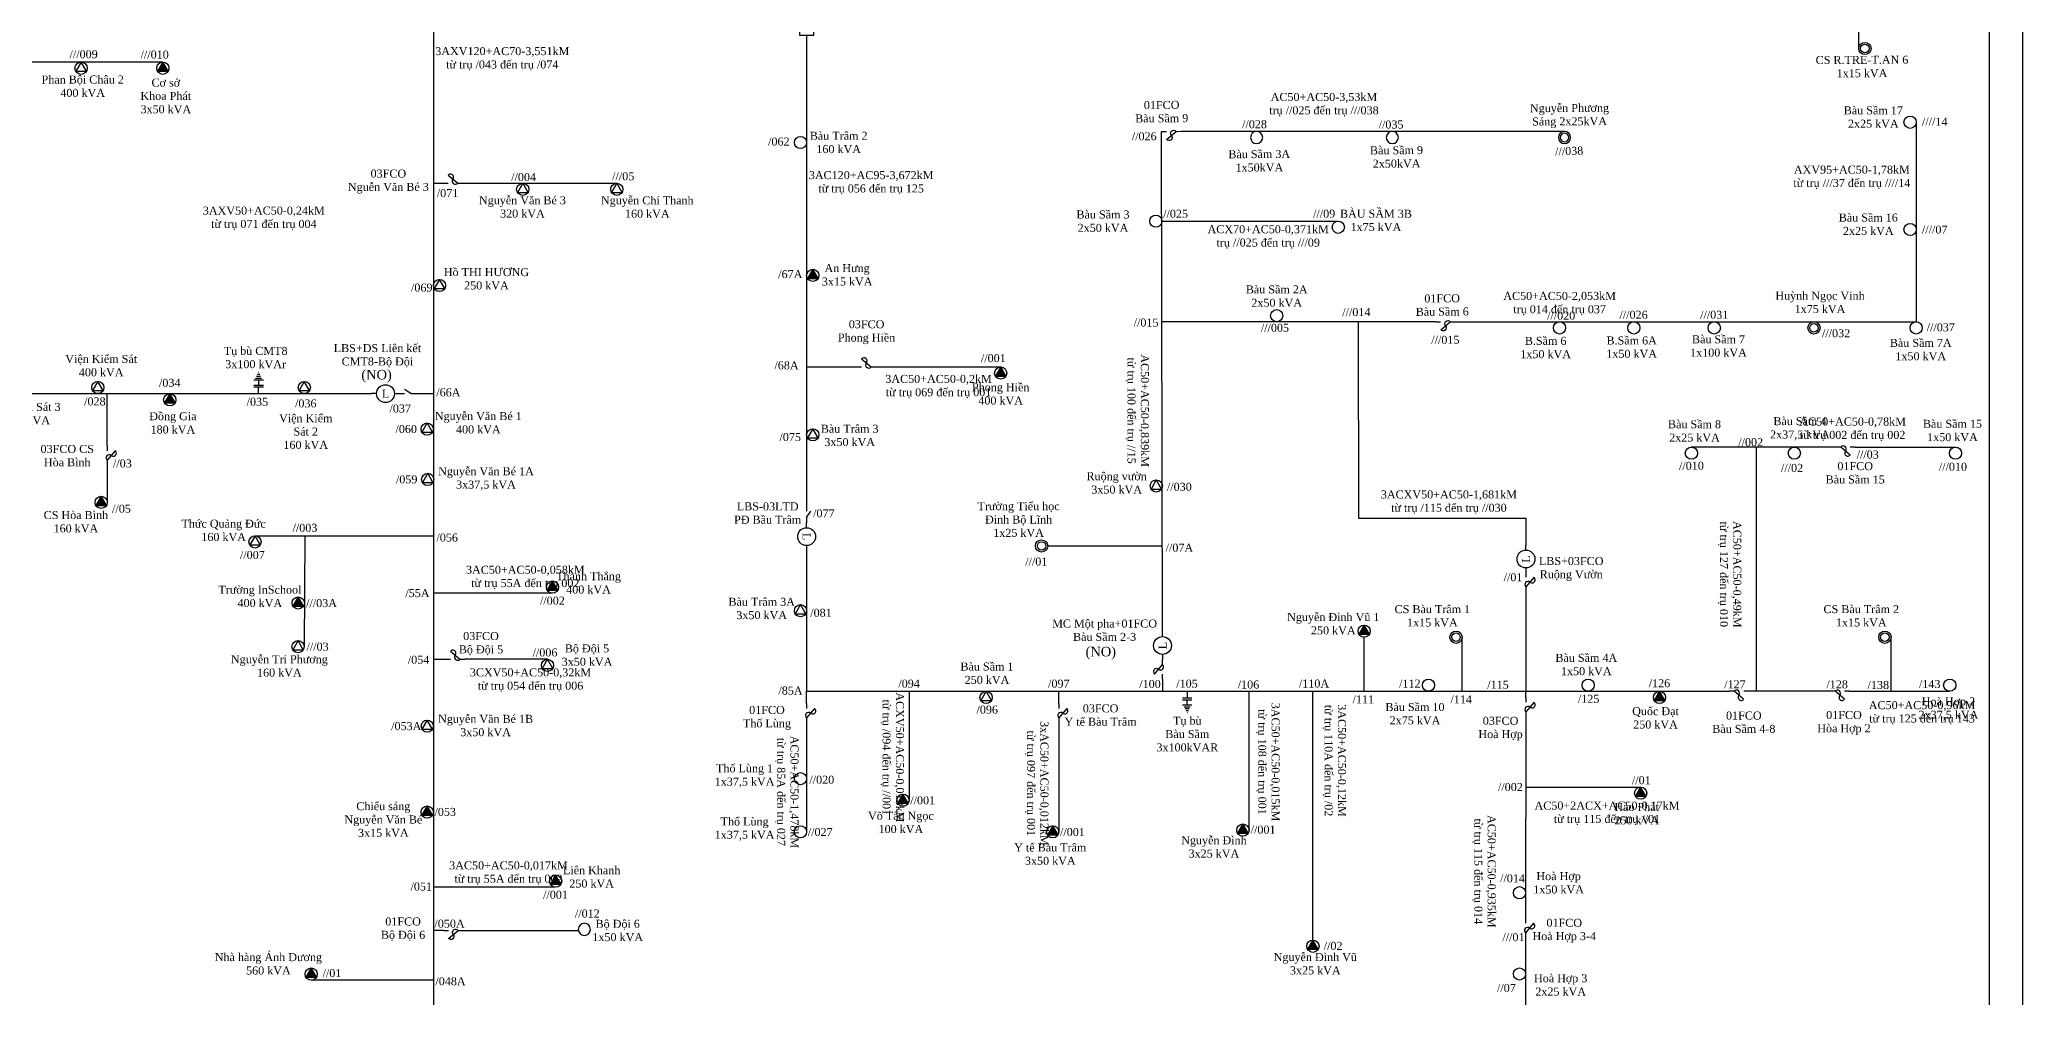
# Model space of a CAD drawing. Extents: x 291 to 2816, y -11 to 1308.
# Drawn here: x 2216 to 2811, y 487 to 775 of the extents above; entities that cross this region are included whole.
import ezdxf

# ---------------------------------------------------------------- set-up
doc = ezdxf.new("R2010")
doc.units = 0
doc.header["$MEASUREMENT"] = 0
doc.layers.get('0').update_dxf_attribs({"linetype": 'CONTINUOUS'})
for name, color, linetype in [('472', 4, 'CONTINUOUS'), ('476', 6, 'CONTINUOUS'), ('KHOANG_CACH', 170, 'CONTINUOUS'), ('TBA', 125, 'CONTINUOUS'), ('THIET_BI', 7, 'CONTINUOUS')]:
    doc.layers.add(name, color=color, linetype=linetype)
doc.styles.add('_VNITIME3_5', font='VNTIME.TTF', dxfattribs={"height": 3.5})

# ---------------------------------------------------------------- blocks, each defined once
blk = doc.blocks.new('TBA_3P_KH')
at = {"layer": 'TBA'}
blk.add_hatch(color=256, dxfattribs=at).paths.add_polyline_path([(3187.12, -1054.35), (3185.53, -1057.1), (3188.71, -1057.1)])
blk.add_lwpolyline([(3187.12, -1054.35), (3185.53, -1057.1), (3188.71, -1057.1)], close=True, dxfattribs=at)
blk.add_circle((3187.12, -1056.19), 1.83, dxfattribs=at)
blk = doc.blocks.new('TBA_1P_DL')
at = {"layer": 'TBA'}
blk.add_circle((3165.97, -1056.19), 1.83, dxfattribs=at)
blk = doc.blocks.new('TBA_3P_DL')
at = {"layer": 'TBA'}
blk.add_lwpolyline([(3171.29, -1054.35), (3169.7, -1057.1), (3172.88, -1057.1)], close=True, dxfattribs=at)
blk.add_circle((3171.29, -1056.19), 1.83, dxfattribs=at)
blk = doc.blocks.new('TBA_1P_KH')
at = {"layer": 'TBA'}
for radius in [1.83, 1.28]:
    blk.add_circle((3182.03, -1056.19), radius, dxfattribs=at)
blk = doc.blocks.new('FCO')
at = {"layer": 'THIET_BI'}
for p, q in [((3348.2, -1091.47), (3349.7, -1091.47)), ((3349.72, -1089.07), (3352.58, -1091.47)), ((3352.58, -1091.47), (3354.08, -1091.47))]:
    blk.add_line(p, q, dxfattribs=at)
for centre, start, end in [((3350.43, -1089.67), 320, 140), ((3351.86, -1090.87), 140, 320)]:
    blk.add_arc(centre, 0.934, start, end, dxfattribs=at)
blk = doc.blocks.new('TU_BU')
at = {"layer": 'THIET_BI'}
blk.add_hatch(color=256, dxfattribs=at).paths.add_polyline_path([(3354.18, -1110.3, 1), (3354.08, -1110.3, 1)])
for points in [[(3354.13, -1110.3), (3354.13, -1112.31)], [(3352.7, -1112.31), (3355.56, -1112.31)], [(3352.7, -1112.82), (3355.56, -1112.82)], [(3352.7, -1114.36), (3355.56, -1114.36)], [(3353.28, -1114.93), (3355.05, -1114.93)], [(3353.59, -1115.5), (3354.73, -1115.5)], [(3353.82, -1116.07), (3354.51, -1116.07)], [(3354.11, -1116.64), (3354.22, -1116.64)], [(3354.13, -1114.36), (3354.13, -1112.82)]]:
    blk.add_lwpolyline(points, dxfattribs=at)
blk.add_circle((3354.13, -1110.3), 0.0497, dxfattribs=at)
blk = doc.blocks.new('LBS')
at = {"layer": 'THIET_BI'}
for p, q in [((3348.97, -1069.32), (3347.47, -1069.32)), ((3354.34, -1069.32), (3355.84, -1069.32))]:
    blk.add_line(p, q, dxfattribs=at)
blk.add_circle((3351.65, -1069.32), 2.68, dxfattribs=at)
at = {"layer": 'THIET_BI', "insert": (3351.65, -1069.35), "char_height": 2.39, "width": 4.7726, "attachment_point": 5, "style": '_VNITIME3_5'}
blk.add_mtext('L', dxfattribs=at)
blk = doc.blocks.new('LTD-DS')
at = {"layer": 'THIET_BI'}
for p, q in [((3348.2, -1080.29), (3349.7, -1080.29)), ((3351.65, -1080.29), (3353.16, -1080.29))]:
    blk.add_line(p, q, dxfattribs=at)
blk.add_lwpolyline([(3351.65, -1080.29), (3349.71, -1079.08)], dxfattribs=at)
blk = doc.blocks.new('RECLOSER')
at = {"layer": 'THIET_BI'}
for p, q in [((3349.82, -1059.39), (3348.32, -1059.39)), ((3354.17, -1059.39), (3355.67, -1059.39))]:
    blk.add_line(p, q, dxfattribs=at)
blk.add_lwpolyline([(3349.82, -1057.22), (3349.82, -1061.57), (3354.17, -1061.57), (3354.17, -1057.22)], close=True, dxfattribs=at)
at = {"layer": 'THIET_BI', "insert": (3352.09, -1059.33), "char_height": 2.39, "width": 4.7726, "attachment_point": 5, "style": '_VNITIME3_5'}
blk.add_mtext('R', dxfattribs=at)

msp = doc.modelspace()

# ---------------------------------------------------------------- linework, layer by layer
msp.add_lwpolyline([(2801.05, -0.62), (301.05, -0.68), (301.05, 1298.22), (2801.05, 1298.22)], close=True)
at = {"layer": '472'}
for p, q in [((1984.03, 668.35), (2315.96, 668.35)), ((2337.51, 507.32), (2334.5, 507.32))]:
    msp.add_line(p, q, dxfattribs=at)
for points in [[(2334.5, 788.34), (2334.5, 441.83)], [(2446.44, 774.34), (2446.44, 634.59)], [(2253.34, 767.79), (2107.96, 767.79)], [(2779.22, 749.75), (2779.22, 689.89)], [(2553.17, 596.95), (2552.91, 747)], [(2558.76, 747.04), (2673.74, 747.04)], [(2334.5, 731.48), (2337.41, 731.48)], [(2343.29, 731.48), (2389.51, 731.48)], [(2552.98, 720.09), (2605.9, 720.09)], [(2635.08, 689.9), (2552.96, 689.9)], [(2611.86, 689.9), (2611.97, 631.01)], [(2640.96, 689.93), (2779.22, 689.89)], [(2446.44, 676.35), (2461.42, 676.35)], [(2467.29, 676.35), (2504.63, 676.35)], [(2236.69, 652.73), (2236.69, 668.35)], [(2329.28, 668.35), (2334.5, 668.35)], [(2755.07, 652.32), (2711.75, 652.32)], [(2731.17, 652.32), (2731.17, 579.04)], [(2760.95, 652.32), (2790.98, 652.32)], [(2236.69, 646.85), (2236.69, 635.72)], [(2611.97, 631.01), (2662.17, 631.01)], [(2662.17, 631.01), (2662.18, 622.91)], [(2281, 625.7), (2334.46, 625.7)], [(2295.92, 625.7), (2295.73, 592.42)], [(2446.44, 621.26), (2446.44, 579.04)], [(2518.74, 622.65), (2553.17, 622.65)], [(2370.24, 608.48), (2334.5, 608.48)], [(2662.18, 608.85), (2662.18, 579.04)], [(2613.67, 579.04), (2613.67, 595.25)], [(2643.04, 579.04), (2643.04, 595.25)], [(2771.67, 579.04), (2771.67, 595.25)], [(2334.5, 588.66), (2338.1, 588.66)], [(2368.71, 588.66), (2343.98, 588.66)], [(2446.44, 579.04), (2723.11, 579.04)], [(2446.44, 575.4), (2446.44, 579.04)], [(2477.17, 579.04), (2477.17, 546.39)], [(2522.07, 575.4), (2522.07, 579.04)], [(2553.17, 582.7), (2553.17, 579.04)], [(2579.12, 537.41), (2579.12, 579.04)], [(2598.28, 504.38), (2598.28, 579.04)], [(2662.18, 577.22), (2662.18, 579.04)], [(2753.36, 579.04), (2728.98, 579.04)], [(2759.24, 579.04), (2789.27, 579.04)], [(2662.18, 571.35), (2662.07, 510.95)], [(2446.44, 569.53), (2446.44, 536.87)], [(2522.07, 569.53), (2522.07, 536.87)], [(2662.14, 550.31), (2696.57, 550.31)], [(2371.16, 520.26), (2334.49, 520.26)], [(2343.38, 507.32), (2377.97, 507.32)], [(2662.07, 505.07), (2662, 474.4)], [(2334.5, 492.38), (2297.83, 492.38)]]:
    msp.add_lwpolyline(points, dxfattribs=at)
at = {"layer": '476'}
msp.add_lwpolyline([(2762, 771.89), (2762, 799.74)], dxfattribs=at)
at = {"layer": 'THIET_BI'}
msp.add_lwpolyline([(291.05, 1308.16), (2811.05, 1308.16), (2811.05, -10.74), (291.05, -10.74)], close=True, dxfattribs=at)

# ---------------------------------------------------------------- block references
at = {"layer": 'TBA', "color": 128}
for name, p in [('TBA_1P_KH', (-418.2, 1828.07)), ('TBA_3P_DL', (-942.45, 1822.15)), ('TBA_3P_KH', (-933.78, 1822.15)), ('TBA_1P_DL', (-388.59, 1805.94)), ('TBA_1P_DL', (-721.37, 1799.87)), ('TBA_3P_DL', (-810, 1785.83)), ('TBA_3P_DL', (-781.78, 1785.83)), ('TBA_1P_DL', (-614.82, 1776.28)), ('TBA_1P_DL', (-560.08, 1774.45)), ('TBA_1P_DL', (-388.59, 1773.76)), ('TBA_3P_DL', (-834.96, 1756.97)), ('TBA_3P_KH', (-738.85, 1760.01)), ('TBA_1P_DL', (-578.55, 1747.92)), ('TBA_1P_DL', (-493.72, 1744.25)), ('TBA_1P_DL', (-471.43, 1744.25)), ('TBA_1P_DL', (-447.33, 1744.25)), ('TBA_1P_KH', (-433.48, 1744.25)), ('TBA_1P_DL', (-386.75, 1744.25)), ('TBA_3P_DL', (-937.43, 1726.37)), ('TBA_3P_DL', (-875.5, 1726.37)), ('TBA_3P_KH', (-931.69, 1722.7)), ('TBA_3P_DL', (-838.63, 1713.89)), ('TBA_3P_DL', (-723.02, 1712.16)), ('TBA_1P_DL', (-454.17, 1706.67)), ('TBA_1P_DL', (-423.31, 1706.67)), ('TBA_1P_DL', (-374.99, 1706.67)), ('TBA_3P_DL', (-838.5, 1698.79)), ('TBA_3P_DL', (-619.98, 1696.83)), ('TBA_3P_KH', (-952.27, 1691.91)), ('TBA_3P_DL', (-890.29, 1680.05)), ('TBA_1P_KH', (-665.12, 1678.83)), ('TBA_3P_KH', (-893.15, 1661.72)), ('TBA_3P_KH', (-816.88, 1666.5)), ('TBA_3P_DL', (-726.68, 1659.41)), ('TBA_3P_KH', (-573.45, 1653.27)), ('TBA_1P_KH', (-540.83, 1651.44)), ('TBA_1P_KH', (-412.2, 1651.44)), ('TBA_3P_DL', (-877.39, 1648.61)), ('TBA_3P_DL', (-802.58, 1643.01)), ('TBA_3P_DL', (-671.04, 1633.4)), ('TBA_1P_DL', (-533.02, 1637.06)), ('TBA_1P_DL', (-485.12, 1637.06)), ('TBA_3P_KH', (-484.89, 1633.4)), ('TBA_1P_DL', (-376.7, 1637.06)), ('TBA_3P_DL', (-838.62, 1624.75)), ('TBA_1P_DL', (-721.37, 1609.02)), ('TBA_3P_KH', (-711.78, 1602.57)), ('TBA_3P_KH', (-490.55, 1604.66)), ('TBA_3P_KH', (-854.46, 1599)), ('TBA_1P_DL', (-721.37, 1593.06)), ('TBA_3P_KH', (-666.88, 1593.06)), ('TBA_3P_KH', (-609.83, 1593.6)), ('TBA_3P_KH', (-815.95, 1578.28)), ('TBA_1P_DL', (-505.72, 1574.8)), ('TBA_3P_KH', (-588.83, 1558.73)), ('TBA_3P_KH', (-889.29, 1550.4)), ('TBA_1P_DL', (-505.75, 1550.42))]:
    msp.add_blockref(name, p, dxfattribs=at)
at = {"layer": 'TBA', "color": 128, "xscale": -1, "rotation": 270.3315492109031}
for name, p in [('TBA_1P_DL', (3655.89, -2414.6)), ('TBA_1P_DL', (3696.59, -2414.6)), ('TBA_1P_KH', (3748.32, -2430.66))]:
    msp.add_blockref(name, p, dxfattribs=at)
at = {"layer": 'TBA', "color": 128, "rotation": 359.9999999999553}
msp.add_blockref('TBA_3P_KH', (-682.48, 1730.71), dxfattribs=at)
at = {"layer": 'TBA', "color": 128, "xscale": -1}
msp.add_blockref('TBA_1P_DL', (5545.75, 1563.81), dxfattribs=at)
at = {"layer": 'THIET_BI'}
for name, p, rotation in [('RECLOSER', (3505.83, 4130.01), 270), ('FCO', (-886.79, 1767.82), 359.9999999999553), ('TU_BU', (5636.22, -442), 180), ('FCO', (3328.16, 4000.93), 270), ('FCO', (6109.15, -439.15), 180), ('LTD-DS', (3526.73, 3982.79), 270), ('LBS', (3515.76, 3977.1), 270), ('LBS', (1592.86, -2732.93), 90), ('FCO', (3753.65, 3962.93), 270), ('LBS', (1483.85, -2758.89), 90), ('FCO', (1461.7, -2765.5), 90), ('FCO', (3753.65, 3925.43), 270), ('FCO', (6077.18, -512.43), 180), ('FCO', (6107.44, -512.43), 180), ('FCO', (3537.91, 3923.61), 270), ('FCO', (3613.54, 3923.61), 270), ('FCO', (3753.54, 3859.15), 270)]:
    msp.add_blockref(name, p, dxfattribs=dict(at, rotation=rotation))
at = {"layer": 'THIET_BI', "xscale": -1}
for p, rotation in [((-788.95, -363.82), 180.3315492108741), ((-706.75, -420.93), 180.3315492108742), ((-1010.69, -584.16), 180.0000485760024)]:
    msp.add_blockref('FCO', p, dxfattribs=dict(at, rotation=rotation))
at = {"layer": 'THIET_BI'}
for name, p in [('FCO', (-1010.79, 1822.95)), ('LBS', (-1031.51, 1737.67)), ('LTD-DS', (-1023.87, 1748.64)), ('FCO', (-1010.1, 1680.13)), ('TU_BU', (-793.58, 1689.34))]:
    msp.add_blockref(name, p, dxfattribs=at)

# ---------------------------------------------------------------- texts
at = {"char_height": 2.867, "width": 11.1204, "attachment_point": 5, "style": '_VNITIME3_5'}
for insert in [(2317.46, 673.57), (2534.66, 590.48)]:
    msp.add_mtext('{\\C1;(NO)}', dxfattribs=dict(at, insert=insert))
at = {"layer": 'KHOANG_CACH', "char_height": 2.4, "width": 69.7357, "attachment_point": 5, "style": '_VNITIME3_5'}
for s, insert in [('3AXV120+AC70-3,551kM\\Ptõ trô /043 ®Õn trô /074', (2355.16, 768.8)), ('AC50+AC50-3,53kM\\Ptrô //025 ®Õn trô ///038', (2601.59, 755.05)), ('3AC120+AC95-3,672kM\\Ptõ trô 056 ®Õn trô 125', (2465.79, 731.6)), ('AXV95+AC50-1,78kM\\Ptõ trô ///37 ®Õn trô ////14', (2759.91, 733.25)), ('3AXV50+AC50-0,24kM\\Ptõ trô 071 ®Õn trô 004', (2283.64, 720.96)), ('ACX70+AC50-0,371kM\\Ptrô //025 ®Õn trô ///09', (2584.87, 715.37)), ('AC50+AC50-2,053kM\\Ptrô 014 ®Õn trô 037', (2672.27, 695.36)), ('3AC50+AC50-0,2kM\\Ptõ trô 069 ®Õn trô 001', (2486.01, 670.46)), ('AC50+AC50-0,78kM\\Ptõ trô 002 ®Õn trô 002', (2760.15, 657.67)), ('3ACXV50+AC50-1,681kM\\Ptõ trô /115 ®Õn trô //030', (2639.06, 635.8)), ('3AC50+AC50-0,058kM\\Ptõ trô 55A ®Õn trô 002', (2362.07, 613.2)), ('3CXV50+AC50-0,32kM\\Ptõ trô 054 ®Õn trô 006', (2363.63, 582.41)), ('AC50+AC50-0,96kM\\Ptõ trô 125 ®Õn trô 143', (2780.97, 572.58)), ('AC50+2ACX+AC50-0,17kM\\Ptõ trô 115 ®Õn trô //01', (2686.48, 542.45)), ('3AC50+AC50-0,017kM\\Ptõ trô 55A ®Õn trô 002', (2357.02, 524.52))]:
    msp.add_mtext(s, dxfattribs=dict(at, insert=insert))
at = {"layer": 'KHOANG_CACH', "char_height": 2.4, "width": 69.7357, "attachment_point": 5, "rotation": 270, "style": '_VNITIME3_5'}
for s, insert in [('AC50+AC50-0,839kM\\Ptõ trô 100 ®Õn trô //15', (2545.58, 663.24)), ('AC50+AC50-0,49kM\\Ptõ trô 127 ®Õn trô 010', (2723.25, 614.14)), ('ACXV50+AC50-0,013kM\\Ptõ trô /094 ®Õn trô //001', (2472.12, 559.22)), ('3AC50+AC50-0,015kM\\Ptõ trô 108 ®Õn trô 001', (2584.79, 557.82)), ('3AC50+AC50-0,12kM\\Ptõ trô 110A ®Õn trô /02', (2604.7, 558.26)), ('AC50+AC50-1,478kM\\Ptõ trô 85A ®Õn trô 027', (2440.51, 548.85)), ('3xAC50+AC50-0,012kM\\Ptõ trô 097 ®Õn trô 001', (2515.46, 551.41)), ('AC50+AC50-0,935kM\\Ptõ trô 115 ®Õn trô 014', (2649.6, 525.02))]:
    msp.add_mtext(s, dxfattribs=dict(at, insert=insert))
at = {"layer": 'TBA', "color": 128, "char_height": 2.4, "attachment_point": 5, "style": '_VNITIME3_5'}
for s, insert, width in [('///009', (2229.6, 770.14), 19.7213), ('Phan Béi Ch©u 2\\P400 kVA', (2229.32, 760.55), 31.2626), ('C¬ së \\PKhoa Ph¸t\\P3x50 kVA', (2254.25, 757.63), 31.2626), ('Bµu SÇm 17\\P2x25 kVA', (2766.35, 751.29), 31.2626), ('/062', (2438.1, 743.95), 31.2626), ('Bµu Tr©m 2\\P160 kVA', (2456.05, 743.67), 31.2626), ('NguyÔn V¨n BÐ 3\\P320 kVA', (2361.21, 724.33), 31.2626), ('{\\fTimes New Roman|b0|i0|c0|p18;Nguyễn Chí Thanh\\P160 kVA}', (2398.65, 724.3), 31.2626), ('Bµu SÇm 3\\P2x50 kVA', (2535.32, 720.06), 31.2626), ('{\\fTimes New Roman|b0|i0|c0|p18;BÀU SẦM 3B\\P1x75 kVA}', (2617.18, 720.3), 31.2626), ('Bµu SÇm 16\\P2x25 kVA', (2764.85, 719.14), 31.2626), ('////07', (2784.76, 717.53), 31.2626), ('Hå THI H¦¥NG\\P250 kVA', (2350.41, 702.78), 31.2626), ('/67A', (2441.55, 704.19), 31.2626), ('An H\xadng\\P3x15 kVA', (2458.58, 703.96), 31.2626), ('/069', (2331.01, 700.14), 31.2626), ('Bµu SÇm 2A\\P2x50 kVA', (2587.42, 697.58), 31.2626), ('{\\fTimes New Roman|b0|i0|c0|p18;Huỳnh Ngọc Vinh\\fArial|b0|i0|c0|p34; }1x75 kVA', (2750.36, 695.7), 31.2626), ('///020', (2672.73, 691.71), 31.2626), ('///026', (2694.45, 691.99), 31.2626), ('///005', (2586.89, 688.08), 31.2626), ('B.SÇm 6\\P1x50 kVA', (2668.08, 682.15), 31.2626), ('B.SÇm 6A\\P1x50 kVA', (2693.88, 682.26), 31.2626), ('Bµu SÇm 7\\P1x100 kVA', (2719.92, 682.61), 31.2626), ('Bµu SÇm 7A\\P1x50 kVA', (2780.58, 681.54), 31.2626), ('ViÖn KiÓm S¸t\\P400 kVA', (2234.87, 676.72), 31.2626), ('/034', (2255.43, 671.57), 31.2626), ('/028', (2232.97, 665.98), 31.2626), ('/036', (2296.22, 665.4), 31.2626), ('Phong HiÒn\\P400 kVA', (2504.63, 668.24), 31.2626), ('ViÖn KiÓm S¸t 3\\P3x37,5 kVA', (2210.56, 662.08), 41.0713), ('§ång Gia\\P180 kVA', (2256.37, 659.55), 31.2626), ('ViÖn KiÓm\\PS¸t 2\\P160 kVA', (2296.22, 656.94), 31.2626), ('NguyÔn V¨n BÐ 1\\P400 kVA', (2347.98, 659.58), 31.2626), ('Bµu SÇm 8\\P2x25 kVA', (2712.72, 657.13), 31.2626), ('Bµu SÇm 4\\P2x37,5 kVA', (2744.34, 657.8), 31.2626), ('Bµu SÇm 15\\P1x50 kVA', (2790.09, 657.26), 31.2626), ('/060', (2326.36, 657.71), 31.2626), ('/075', (2441.52, 655.3), 31.2626), ('Bµu Tr©m 3\\P3x50 kVA', (2459.35, 655.78), 31.2626), ('/059', (2326.49, 642.61), 31.2626), ('NguyÔn V¨n BÐ 1A\\P3x37,5 kVA', (2350.27, 642.78), 31.2626), ('{\\fTimes New Roman|b0|i0|c0|p18;Ruộng vườn}\\P3x50 kVA', (2539.42, 641.53), 31.2626), ('{\\fTimes New Roman|b0|i0|c0|p18;CS Hòa Bình}\\P160 kVA', (2227.28, 629.89), 31.2626), ('Thøc Qu¶ng §øc\\P160 kVA', (2271.59, 627.31), 31.2626), ('Tr\xadêng TiÓu häc\\P§inh Bé LÜnh\\P1x25 kVA', (2510.01, 630.55), 31.2626), ('Thµnh Th¾ng\\P400 kVA', (2381.03, 611.55), 31.2626), ('{\\fTimes New Roman|b0|i0|c0|p18;Trường InSchool\\P400 kVA}', (2282.46, 607.5), 31.2626), ('///03A', (2300.96, 605.49), 31.2626), ('Bµu Tr©m 3A\\P3x50 kVA', (2432.96, 603.86), 31.2626), ('/081', (2450.75, 602.58), 31.2626), ('NguyÔn §×nh Vò 1\\P250 kVA', (2604.39, 599.29), 31.2626), ('{\\fTimes New Roman|b0|i0|c0|p18;CS Bàu Trâm 1\\P1x15 kVA}', (2634.11, 601.66), 31.2626), ('{\\fTimes New Roman|b0|i0|c0|p18;CS Bàu Trâm 2\\P1x15 kVA}', (2762.74, 601.66), 31.2626), ('NguyÔn Tri Ph\xad¬ng\\P160 kVA', (2288.3, 586.63), 31.2626), ('Bé §éi 5\\P3x50 kVA', (2380.57, 589.88), 31.2626), ('Bµu SÇm 4A\\P1x50 kVA', (2680.27, 587.05), 31.2626), ('Bµu SÇm 1\\P250 kVA', (2500.53, 584.44), 31.2626), ('/112', (2627.35, 581.34), 31.2626), ('/125', (2680.98, 576.78), 31.2626), ('/126', (2702.22, 581.45), 31.2626), ('Hoµ Hîp 2\\P2x37,5 kVA', (2788.88, 573.72), 31.2626), ('NguyÔn V¨n BÐ 1B\\P3x50 kVA', (2350.15, 568.75), 31.2626), ('/096', (2500.6, 573.52), 31.2626), ('Bµu SÇm 10\\P2x75 kVA', (2628.89, 572.29), 31.2626), ('{\\fTimes New Roman|b0|i0|c0|p18;Quốc Đạt\\P250 kVA}', (2701.03, 571.05), 31.2626), ('/053A', (2326.36, 568.58), 31.2626), ('Thæ Lïng 1\\P1x37,5 kVA', (2427.83, 553.66), 31.2626), ('//020', (2450.99, 552.49), 31.2626), ('ChiÕu s¸ng\\PNguyÔn V¨n BÐ\\P3x15 kVA', (2319.49, 540.55), 31.2626), ('/053', (2338.05, 542.84), 31.2626), ('Thæ Lïng\\P1x37,5 kVA', (2427.83, 537.7), 31.2626), ('{\\fTimes New Roman|b0|i0|c0|p18;Võ Tấn Ngọc\\P100 kVA}', (2474.71, 539.68), 31.2626), ('{\\fTimes New Roman|b0|i0|c0|p18;Hảo Phát\\P250 kVA}', (2695.38, 542.31), 31.2626), ('NguyÔn §×nh\\P3x25 kVA', (2568.59, 532.33), 31.2626), ('Y tÕ Bµu Tr©m\\P3x50 kVA', (2519.51, 530.16), 31.2626), ('Liªn Khanh\\P250 kVA', (2381.96, 523.33), 31.2626), ('Hoµ Hîp\\P1x50 kVA', (2671.97, 521.55), 31.2626), ('{\\fTimes New Roman|b0|i0|c0|p18;Bộ Đội 6}\\P1x50 kVA', (2389.78, 507.26), 31.2626), ('{\\fTimes New Roman|b0|i0|c0|p18;Nhà hàng Ánh Dương\\P560 kVA}', (2285.02, 497.25), 33.644), ('NguyÔn §×nh Vò\\P3x25 kVA', (2599, 497.27), 31.2626), ('Hoµ Hîp 3\\P2x25 kVA', (2672.59, 490.93), 31.2626), ('//07', (2656.31, 490.03), 31.2626)]:
    msp.add_mtext(s, dxfattribs=dict(at, insert=insert, width=width))
at = {"layer": 'TBA', "color": 128, "char_height": 2.4, "width": 31.2626, "attachment_point": 5, "style": '_VNITIME3_5'}
for s, insert, rotation in [('{\\fTimes New Roman|b0|i0|c0|p18;CS R.TRE-T.AN 6\\P1x15 kVA}', (2762.96, 766.45), 0.12781), ('NguyÔn Ph\xad¬ng S¸ng 2x25kVA', (2675.25, 751.64), 0.33155), ('//028', (2580.77, 749.14), 0.33156), ('//035', (2621.72, 749.06), 0.33156), ('Bµu SÇm 3A\\P1x50kVA', (2582.2, 738.18), 0.33155), ('Bµu SÇm 9\\P2x50kVA', (2623.36, 739.34), 0.33155)]:
    msp.add_mtext(s, dxfattribs=dict(at, insert=insert, rotation=rotation))
at = {"layer": 'THIET_BI', "char_height": 2.4, "attachment_point": 5, "style": '_VNITIME3_5'}
for s, insert, width in [('///010', (2250.91, 770.05), 19.7213), ('////14', (2784.76, 749.92), 31.2626), ('03FCO\\PNguÔn V¨n BÐ 3', (2321, 731.97), 24.9045), ('//004', (2361.56, 733.31), 19.7213), ('///05', (2391.43, 733.54), 19.7213), ('/071', (2338.75, 728.48), 19.7213), ('//015', (2548.25, 689.65), 31.2626), ('///014', (2611.31, 692.8), 31.2626), ('///031', (2718.64, 691.99), 31.2626), ('///015', (2638.01, 684.47), 31.2626), ('///032', (2755.18, 686.45), 31.2626), ('///037', (2786.59, 688.23), 31.2626), ('{\\fTimes New Roman|b0|i0|c0|p18;Tụ bù CMT8\\P3x100 kVAr}', (2281.19, 679.15), 35.6847), ('LBS+DS Liªn kÕt\\PCMT8-Bé §éi', (2317.72, 679.7), 35.6847), ('/035', (2281.71, 665.89), 19.7213), ('/66A', (2338.99, 668.72), 19.7213), ('/037', (2324.55, 663.86), 19.7213), ('//002', (2729.57, 653.78), 20.9009), ('{\\fTimes New Roman|b0|i0|c0|p18;03FCO CS\\PHòa Bình}', (2224.69, 649.73), 38.4869), ('//03', (2241.22, 647.39), 19.7213), ('///03', (2764.66, 650.05), 20.9009), ('//010', (2711.8, 646.68), 31.2626), ('///02', (2741.98, 646.05), 20.9009), ('01FCO\\PBµu SÇm 15', (2760.92, 644.58), 19.6165), ('///010', (2790.23, 646.4), 31.2626), ('//05', (2240.94, 633.79), 19.7213), ('//003', (2295.98, 628.08), 19.7213), ('/056', (2338.64, 625.16), 19.7213), ('//007', (2280.21, 619.92), 19.7213), ('///01', (2515.32, 617.94), 31.2626), ('//07A', (2558.24, 622.11), 31.2626), ('{\\fTimes New Roman|b0|i0|c0|p18;LBS+03FCO\\PRuộng Vườn}', (2675.74, 615.74), 30.9261), ('//01', (2658.3, 613.25), 20.9009), ('/55A', (2329.71, 608.48), 19.7213), ('//002', (2370.19, 606.2), 19.7213), ('MC Mét pha+01FCO\\PBµu SÇm 2-3', (2535.8, 597.35), 32.7197), ('03FCO\\PBé §éi 5', (2348.78, 593.31), 19.7213), ('///03', (2299.77, 592.42), 19.7213), ('/054', (2330.06, 588.48), 19.7213), ('//006', (2367.98, 590.69), 19.7213), ('/85A', (2441.59, 579.25), 6.6721), ('/094', (2477.17, 581.32), 6.6721), ('/097', (2522.07, 581.32), 6.6721), ('/100', (2549.42, 581.22), 6.6721), ('/105', (2560.52, 581.32), 12.5499), ('/106', (2578.96, 581.06), 6.6721), ('/110A', (2598.61, 581.36), 6.6721), ('/111', (2613.38, 576.6), 20.9009), ('/114', (2642.74, 576.6), 20.9009), ('/115', (2653.78, 580.99), 20.9009), ('/127', (2724.85, 581.13), 20.9009), ('/128', (2755.51, 581.11), 19.6165), ('/138', (2767.85, 580.93), 20.9009), ('/143', (2783.26, 581.2), 31.2626), ('01FCO\\PThæ Lïng', (2434.54, 571.05), 17.7105), ('03FCO\\PY tÕ Bµu Tr©m', (2534.6, 571.9), 21.0672), ('Tô bï\\PBµu SÇm\\P3x100kVAR', (2560.61, 566.18), 38.4869), ('03FCO\\PHoµ Hîp', (2654.56, 567.8), 30.9261), ('01FCO\\PBµu SÇm 4-8', (2727.52, 569.75), 19.6165), ('01FCO\\PHßa Hîp 2', (2757.55, 569.55), 19.6165), ('//01', (2696.77, 552.34), 19.6165), ('//001', (2481.25, 546.32), 31.2626), ('//002', (2657.5, 550.3), 19.6165), ('//027', (2450.52, 536.8), 31.2626), ('//001', (2526.15, 536.8), 31.2626), ('//001', (2583.34, 537.52), 31.2626), ('//014', (2658.14, 522.9), 6.6721), ('/051', (2330.87, 520.45), 19.7213), ('//001', (2371.11, 517.98), 19.7213), ('//012', (2380.66, 512.35), 19.7213), ('01FCO\\P{\\fTimes New Roman|b0|i0|c0|p18;Bộ Đội 6}', (2325.41, 507.68), 19.7213), ('/050A', (2339.35, 509.33), 19.7213), ('///01', (2658.43, 505.26), 31.2626), ('01FCO\\PHoµ Hîp 3-4', (2673.66, 507.2), 30.9261), ('//02', (2604.34, 502.65), 31.2626), ('//01', (2304.09, 494.47), 19.7213), ('/048A', (2339.63, 492.03), 19.7213)]:
    msp.add_mtext(s, dxfattribs=dict(at, insert=insert, width=width))
for s, insert, width, rotation in [('01FCO\\PBµu SÇm 9', (2552.92, 752.93), 22.1705, 0.44495), ('//026', (2547.69, 745.53), 29.233, 0.33155), ('///038', (2675.14, 741.12), 31.2626, 2.19306), ('//025', (2557.09, 722.29), 29.233, 0.33155), ('///09', (2601.64, 722.29), 29.233, 0.33155), ('01FCO\\PBµu SÇm 6', (2637.05, 694.92), 22.1705, 0.44495), ('03FCO\\PPhong HiÒn', (2464.42, 686.77), 27.2249, 359.91244), ('/68A', (2440.41, 676.82), 27.2249, 359.91244), ('//001', (2502.43, 678.97), 27.2249, 359.91244), ('//030', (2558.22, 640.38), 29.233, 0.00001), ('{\\fTimes New Roman|b0|i0|c0|p18;LBS-03LTD\\PPĐ Bầu Trâm}', (2434.76, 632.5), 27.2249, 359.91244), ('/077', (2451.61, 632.43), 17.5218, 359.91244)]:
    msp.add_mtext(s, dxfattribs=dict(at, insert=insert, width=width, rotation=rotation))

doc.saveas('drawing.dxf')
